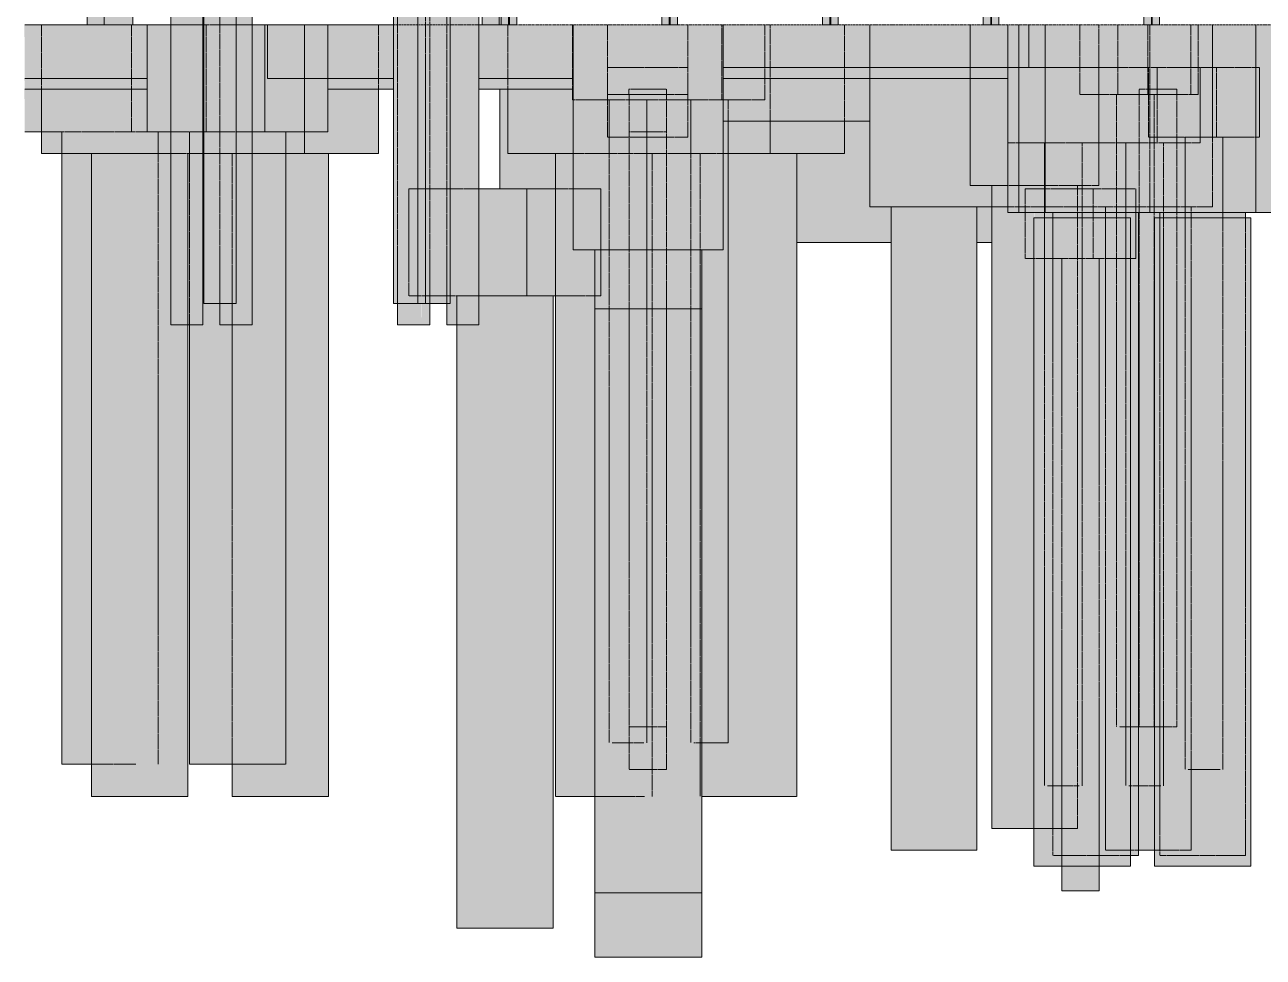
# Model space of a CAD drawing. Extents: x -2131 to 52870, y -3196 to 88043.
# Drawn here: x 34606 to 35762, y 78250 to 79120 of the extents above; entities that cross this region are included whole.
import ezdxf

# ---------------------------------------------------------------- set-up
doc = ezdxf.new("R2010")
doc.units = 0
doc.linetypes.add('Centro', pattern=[3.175, 0.635, -0.47625, 1.5875, -0.47625])
doc.linetypes.add('Traço', pattern=[0.635, 0.3175, -0.3175])
for name, color, linetype, lineweight in [('A-FLOR-LEVL', 7, 'Continuous', 9), ('S-BEAM', 7, 'Continuous', 25), ('S-COLS', 7, 'Continuous', 25), ('S-FNDN', 7, 'Continuous', 25), ('S-FNDN-HDLN', 7, 'Traço', 18)]:
    doc.layers.add(name, color=color, linetype=linetype, lineweight=lineweight)

# ---------------------------------------------------------------- blocks, each defined once
blk = doc.blocks.new('Estaca W Gerdau - W250X32_7-3763720-CT C 004 - CRT ESQ')
at = {"layer": 'S-FNDN', "linetype": 'Traço', "lineweight": 9, "true_color": 0xa4b9db}
blk.add_hatch(color=9, dxfattribs=at).paths.add_polyline_path([(-1880.1, 79120), (-1871.6, 79120), (-1871.6, 79510), (-1886.2, 79510), (-1886.2, 79120)], flags=0)
at = {"layer": 'S-FNDN', "lineweight": 9}
for p, q in [((-1886.2, 79510), (-1886.2, 79120)), ((-1871.6, 79510), (-1886.2, 79510)), ((-1879.3, 79120), (-1879.3, 79510)), ((-1878.5, 79510), (-1878.5, 79120)), ((-1871.6, 79510), (-1871.6, 79120)), ((-1871.6, 79120), (-1886.2, 79120))]:
    blk.add_line(p, q, dxfattribs=at)
blk = doc.blocks.new('PED_BLRET-1EST_R01_2019 - 75x75x65-V10-CT C 004 - CRT ESQ')
at = {"layer": 'S-FNDN-HDLN', "lineweight": 9}
for p, q in [((-1766.9, 79020), (-1731.9, 79020)), ((-1731.9, 79015), (-1766.9, 79015))]:
    blk.add_line(p, q, dxfattribs=at)
blk = doc.blocks.new('PED_BLRET-1EST_R01_2019 - 75x75x65-V8-CT C 004 - CRT ESQ')
at = {"layer": 'S-FNDN-HDLN', "lineweight": 9}
for p, q in [((1305.6, 79340), (1340.6, 79340)), ((1305.6, 79335), (1305.6, 79340)), ((1340.6, 79335), (1305.6, 79335)), ((1340.6, 79340), (1340.6, 79335))]:
    blk.add_line(p, q, dxfattribs=at)

msp = doc.modelspace()

# ---------------------------------------------------------------- hatches: boundary and pattern name
at = {"layer": 'S-BEAM', "true_color": 0xff8040}
h = msp.add_hatch(color=11, dxfattribs=at)
h.paths.add_polyline_path([(35258.409, 79080.004), (35543.456, 79080.004), (35543.456, 79120.001), (35258.409, 79120.001), (35258.409, 79090.889)], flags=0)
h.paths.add_polyline_path([(35201.109, 79120.001), (35200.932, 79120.004), (35200.932, 79120.001)], flags=0)
h.paths.add_polyline_path([(35485.263, 79420.004), (35501.109, 79420.004), (35501.109, 79510.004), (35365.709, 79510.004), (35365.709, 79420.004), (35381.87, 79420.004)], flags=0)
h.paths.add_polyline_path([(35515.709, 79420.004), (35651.109, 79420.004), (35651.109, 79510.004), (35515.709, 79510.004), (35515.709, 79443.876)], flags=0)
h.paths.add_polyline_path([(35282.292, 79420.004), (35351.109, 79420.004), (35351.109, 79510.004), (35215.709, 79509.615), (35215.709, 79420.004), (35278.477, 79420.004)], flags=0)
h.paths.add_polyline_path([(35198.409, 79420.004), (35201.109, 79420.004), (35200.932, 79510.004), (35198.409, 79510.004), (35198.409, 79443.876)], flags=0)
h.paths.add_polyline_path([(35286.909, 79478.004), (35276.909, 79478.004), (35276.909, 79488.004), (35286.909, 79488)], flags=0)
at = {"layer": 'S-BEAM', "true_color": 0xc0c0c0}
h = msp.add_hatch(color=9, dxfattribs=at)
h.paths.add_polyline_path([(34560.299, 79070.001), (34573.409, 79070.001), (34573.409, 79120.001), (34560.299, 79120.001), (34560.299, 79090.889)], flags=0)
h.paths.add_polyline_path([(34409.961, 79070.001), (34458.665, 79070.001), (34458.665, 79120.001), (34409.961, 79120.001)], flags=0)
h.paths.add_polyline_path([(34720.724, 79070.001), (34720.724, 79120.001), (34606.096, 79120.001), (34606.424, 79070.001), (34709.817, 79070.001)], flags=0)
h.paths.add_polyline_path([(34495.704, 79070.001), (34530.301, 79070.001), (34530.301, 79120.001), (34495.704, 79120.001), (34495.704, 79090.889)], flags=0)
h = msp.add_hatch(color=9, dxfattribs=at)
h.paths.add_polyline_path([(34836.795, 79070.001), (34950.47, 79070.001), (34950.47, 79120.001), (34832.959, 79120.001), (34832.959, 79070.001)], flags=0)
h.paths.add_polyline_path([(35030.236, 79070.001), (35118.409, 79070.001), (35118.409, 79120.001), (35030.236, 79120.001), (35030.236, 79076.216)], flags=0)
for points in [[(35524.123, 79070.001), (35524.123, 79080.004), (35258.409, 79080.001), (35258.409, 79070.001), (35508.233, 79070.001)], [(35395.16, 79030.001), (35395.16, 79070.001), (35258.409, 79070.001), (35258.409, 79030.001), (35286.909, 79030.001)]]:
    msp.add_hatch(color=9, dxfattribs=at).paths.add_polyline_path(points, flags=0)
h = msp.add_hatch(color=9, dxfattribs=at)
h.paths.add_polyline_path([(34495.704, 79060.001), (34530.301, 79060.001), (34530.301, 79070.001), (34495.704, 79070.001)], flags=0)
h.paths.add_polyline_path([(34720.724, 79060.001), (34720.724, 79070.001), (34606.096, 79070.001), (34606.424, 79060.001), (34709.817, 79060.001)], flags=0)
h.paths.add_polyline_path([(34573.409, 79060.001), (34573.409, 79070.001), (34560.299, 79070.001), (34560.299, 79060.001)], flags=0)
h = msp.add_hatch(color=9, dxfattribs=at)
h.paths.add_polyline_path([(35118.409, 79060.001), (35118.409, 79070.001), (35030.236, 79070.001), (35030.236, 79060.001), (35071.691, 79060.001)], flags=0)
h.paths.add_polyline_path([(34889.444, 79060.001), (34950.47, 79060.001), (34950.47, 79070.001), (34889.444, 79070.001)], flags=0)
h = msp.add_hatch(color=9, dxfattribs=at)
h.paths.add_polyline_path([(35395.16, 78917.001), (35415.16, 78917.001), (35415.16, 78950.001), (35395.16, 78950.001), (35395.16, 79030.001), (35371.682, 79030.001), (35371.682, 79000.001), (35326.861, 79000.001), (35326.861, 78917.001), (35386.843, 78917.001)], flags=0)
h.paths.add_polyline_path([(35508.905, 78917.001), (35508.905, 78950.001), (35495.16, 78950.001), (35495.16, 78917.001)], flags=0)
h.paths.add_polyline_path([(35071.691, 78967.001), (35101.996, 78967.001), (35101.996, 79000.001), (35057.175, 79000.001), (35057.175, 79060.001), (35049.761, 79060.001), (35049.761, 78967.001), (35057.175, 78967.001)], flags=0)
at = {"layer": 'S-COLS', "true_color": 0xff8040}
for points in [[(34772.724, 79120.001), (34773.61, 79120.001), (34773.61, 79440.004), (34772.724, 79440.004), (34772.724, 79135.013)], [(34680.622, 79120.001), (34680.622, 79410.004), (34664.542, 79410.004), (34664.542, 79120.001)], [(34680.622, 79120.001), (34707.255, 79120.001), (34707.255, 79410.004), (34680.622, 79410.004), (34680.622, 79179.136)], [(35049.329, 79120.001), (35049.329, 79360.004), (35034.55, 79360.004), (35034.55, 79410.004), (35033.249, 79410.004), (35033.249, 79120.001)]]:
    msp.add_hatch(color=11, dxfattribs=at).paths.add_polyline_path(points, flags=0)
h = msp.add_hatch(color=11, dxfattribs=at)
h.paths.add_polyline_path([(35049.329, 79120.001), (35050.889, 79120.004), (35050.889, 79360.004), (35049.329, 79360.004), (35049.329, 79179.136)], flags=0)
h.paths.add_polyline_path([(35075.962, 79120.001), (35075.962, 79120.004), (35071.691, 79120.001)], flags=0)
at = {"layer": 'S-FNDN', "true_color": 0xc0c0c0}
for points in [[(34773.61, 78860.004), (34803.61, 78860.004), (34803.61, 79450.004), (34773.61, 79450.004), (34773.61, 78870.273)], [(34950.47, 78860.004), (34973.409, 78860.004), (34973.409, 79450.004), (34950.47, 79450.004), (34950.47, 78901.456)], [(34977.073, 78860.004), (35003.409, 78860.004), (35003.409, 79450.004), (34973.409, 79450.004), (34973.409, 79002.643), (34973.471, 78860.004), (34976.953, 78860.004)], [(34742.726, 78840.004), (34765.358, 78840.004), (34765.358, 79440.004), (34742.726, 79440.004), (34742.726, 78870.273)], [(34765.358, 78840.004), (34772.724, 78840.004), (34772.724, 79440.004), (34765.358, 79440.004), (34765.358, 78870.273)], [(34798.235, 78840.004), (34811.154, 78840.004), (34811.154, 79440.004), (34803.61, 79440.004), (34803.545, 78860.004), (34788.522, 78860.004), (34788.92, 78840.004), (34796.155, 78840.004)], [(34811.154, 78840.004), (34818.52, 78840.004), (34818.52, 79440.004), (34811.154, 79440.004), (34811.154, 78869.013)], [(35011.503, 78840.004), (35022.869, 78840.004), (35022.869, 79440.004), (35003.409, 79440.004), (35003.409, 78860.004), (35000.237, 78860.004), (35000.237, 78840.004), (35007.87, 78840.004)], [(35030.236, 78840.004), (35030.236, 79440.004), (35022.869, 79440.004), (35022.869, 78840.004), (35029.764, 78840.004)], [(34855.461, 79020.001), (34889.444, 79020.001), (34889.444, 79070.001), (34832.959, 79070.001), (34832.959, 79120.001), (34830.44, 79120.001), (34830.44, 79020.001), (34850.629, 79020.001)], [(35118.409, 78910.001), (35258.409, 78910.001), (35258.409, 79120.001), (35118.409, 79120.001), (35118.409, 78914.396)], [(35534.407, 78945.001), (35558.764, 78945.001), (35558.764, 79120.001), (35543.456, 79120.001), (35543.456, 79080.004), (35524.123, 79080.004), (35524.123, 78945.001)], [(35558.764, 78945.001), (35853.046, 78945.001), (35853.046, 79120.001), (35558.764, 79120.001), (35558.764, 78958.519)], [(35395.16, 78950.001), (35508.905, 78950.001), (35508.905, 78970.001), (35488.905, 78970.001), (35488.905, 79070.001), (35395.16, 79070.001), (35395.16, 78967.001)], [(35524.123, 78970.001), (35524.123, 79070.001), (35488.905, 79070.001), (35488.905, 78970.001)], [(34621.887, 79020.001), (34621.887, 79060.001), (34606.096, 79060.001), (34606.424, 79020.001)], [(34936.612, 79000.001), (34936.612, 79060.001), (34889.444, 79060.001), (34889.444, 79020.001), (34867.474, 79020.001), (34867.474, 79000.001)], [(35118.409, 79050.001), (35118.409, 79060.001), (35117.753, 79060.001), (35117.753, 79050.001)], [(35238.409, 78450.001), (35260.31, 78450.001), (35260.31, 79030.001), (35258.409, 79030.001), (35258.065, 78910.001), (35238.409, 78910.001), (35238.409, 78473.162)], [(35261.073, 78450.001), (35263.012, 78450.001), (35263.012, 79030.001), (35260.31, 79030.001), (35260.31, 78450.001)], [(35371.682, 79000.001), (35371.682, 79030.001), (35302.012, 79030.001), (35302.012, 79000.001)], [(34760.195, 78430.001), (34843.062, 78430.001), (34843.062, 79020.001), (34818.52, 79020.001), (34818.52, 78840.004), (34788.522, 78840.004), (34788.522, 78860.004), (34773.61, 78860.004), (34773.61, 79020.001), (34772.724, 79020.001), (34772.362, 78840.004), (34760.195, 78840.004), (34760.195, 78473.162)], [(34848.842, 78430.001), (34849.973, 78430.001), (34849.973, 79020.001), (34843.062, 79020.001), (34843.062, 78430.001), (34846.517, 78430.001)], [(34640.902, 78430.001), (34661.761, 78430.001), (34661.56, 79000.001), (34640.902, 79000.001), (34640.902, 78649.656)], [(34668.712, 78430.001), (34668.341, 79000.001), (34661.761, 79000.001), (34661.761, 78430.001), (34668.341, 78430.001)], [(34668.712, 78400.001), (34751.727, 78400.001), (34751.727, 78840.004), (34742.726, 78840.004), (34742.726, 79000.001), (34668.712, 79000.001), (34668.712, 78430.001)], [(34813.047, 78400.001), (34882.989, 78400.001), (34882.989, 79000.001), (34849.973, 79000.001), (34849.973, 78430.001), (34799.974, 78430.001), (34800.108, 78400.001), (34812.682, 78400.001)], [(34888.695, 78400.001), (34889.786, 78400.001), (34889.786, 79000.001), (34882.989, 79000.001), (34882.989, 78400.001), (34886.408, 78400.001)], [(35101.996, 78400.001), (35138.409, 78400.001), (35138.409, 78910.001), (35118.409, 78910.001), (35118.409, 79000.001), (35101.996, 79000.001), (35101.996, 78473.162)], [(35238.495, 78400.001), (35319.962, 78400.001), (35319.962, 79000.001), (35263.012, 79000.001), (35263.012, 78450.001), (35238.409, 78450.001), (35238.409, 78400.001)], [(35325.734, 78400.001), (35326.861, 78400.001), (35326.861, 79000.001), (35319.962, 79000.001), (35319.962, 78400.001), (35323.413, 78400.001)], [(35074.994, 78867.001), (35074.994, 78967.001), (35030.236, 78967.001), (35030.236, 78867.001), (35071.691, 78867.001)], [(35101.996, 78867.001), (35101.996, 78967.001), (35074.994, 78967.001), (35074.994, 78867.001)], [(35508.905, 78370.001), (35548.405, 78370.001), (35548.557, 78940.001), (35548.905, 78940.001), (35548.615, 78945.001), (35524.123, 78945.001), (35524.123, 78970.001), (35508.905, 78970.001), (35508.905, 78384.915)], [(35415.16, 78350.001), (35495.16, 78350.001), (35495.16, 78950.001), (35415.16, 78950.001), (35415.16, 78384.915)], [(35548.405, 78335.001), (35638.405, 78335.001), (35638.405, 78940.001), (35548.405, 78940.001), (35548.405, 78340.792)], [(35557.893, 78940.001), (35565.905, 78940.001), (35565.905, 78945.001), (35548.905, 78945.001), (35549.018, 78940.001), (35555.851, 78940.001)], [(35638.405, 78345.001), (35645.905, 78345.001), (35645.9, 78945.001), (35565.905, 78945.001), (35565.915, 78940.001), (35638.405, 78940.001), (35638.405, 78350.001)], [(35648.214, 78350.001), (35660.905, 78350.001), (35660.905, 78940.001), (35665.905, 78940.001), (35665.905, 78945.001), (35645.905, 78945.001), (35645.905, 78350.001)], [(35660.905, 78335.001), (35750.905, 78335.001), (35750.547, 78940.001), (35660.905, 78940.001), (35660.905, 78340.792)], [(35745.297, 78940.001), (35745.905, 78940.001), (35745.9, 78945.001), (35665.905, 78945.001), (35666.2, 78940.001), (35745.267, 78940.001)], [(35138.409, 78855.001), (35188.409, 78855.001), (35188.409, 78910.001), (35138.409, 78910.001), (35138.409, 78862.721)], [(35238.409, 78855.001), (35238.409, 78910.001), (35188.409, 78910.001), (35188.409, 78855.001), (35238.353, 78855.001)], [(34968.299, 78840.004), (34977.073, 78840.004), (34976.953, 78860.004), (34954.441, 78860.004), (34954.441, 78840.004), (34965.706, 78840.004)], [(34981.014, 78840.004), (34984.439, 78840.004), (34984.424, 78860.004), (34977.073, 78860.004), (34977.073, 78840.004), (34980.909, 78840.004)], [(35009.702, 78277.001), (35092.69, 78277.001), (35092.69, 78867.001), (35030.236, 78867.001), (35030.236, 78840.004), (35009.702, 78840.004), (35009.702, 78296.669)], [(35098.409, 78277.001), (35099.508, 78277.001), (35099.508, 78867.001), (35092.69, 78867.001), (35092.69, 78277.001), (35096.116, 78277.001)], [(35138.409, 78250.001), (35188.409, 78250.001), (35188.409, 78855.001), (35138.409, 78855.001), (35138.409, 78252.545)], [(35188.409, 78250.001), (35238.409, 78250.001), (35238.409, 78855.001), (35188.409, 78855.001), (35188.409, 78252.545)], [(34755.146, 78400.001), (34758.524, 78400.001), (34758.233, 78840.004), (34751.727, 78840.004), (34751.727, 78400.001)], [(35597.121, 78312.001), (35606.672, 78312.001), (35606.559, 78335.001), (35574.374, 78335.001), (35574.374, 78312.001), (35596.842, 78312.001)], [(35606.672, 78312.001), (35609.349, 78312.001), (35609.319, 78335.001), (35606.672, 78335.001)]]:
    msp.add_hatch(color=9, dxfattribs=at).paths.add_polyline_path(points, flags=0)
h = msp.add_hatch(color=9, dxfattribs=at)
h.paths.add_polyline_path([(34720.724, 79020.001), (34742.726, 79020.001), (34742.726, 79120.001), (34720.724, 79120.001), (34720.724, 79060.001)], flags=0)
h.paths.add_polyline_path([(34773.61, 79020.001), (34773.61, 79120.001), (34772.724, 79120.001), (34772.724, 79020.001)], flags=0)
h.paths.add_polyline_path([(34818.52, 79020.001), (34830.44, 79020.001), (34830.44, 79120.001), (34818.52, 79120.001), (34818.52, 79040.963)], flags=0)
h = msp.add_hatch(color=9, dxfattribs=at)
h.paths.add_polyline_path([(34621.887, 79000.001), (34742.726, 79000.001), (34742.726, 79020.001), (34720.724, 79020.001), (34720.724, 79060.001), (34621.887, 79060.001), (34621.887, 79002.643)], flags=0)
h.paths.add_polyline_path([(34849.973, 79000.001), (34867.474, 79000.001), (34867.474, 79020.001), (34849.973, 79020.001), (34849.973, 79002.643)], flags=0)
h = msp.add_hatch(color=9, dxfattribs=at)
h.paths.add_polyline_path([(35057.175, 79000.001), (35118.409, 79000.001), (35118.409, 79050.001), (35117.753, 79050.001), (35117.753, 79060.001), (35057.175, 79060.001), (35057.175, 79002.643)], flags=0)
h.paths.add_polyline_path([(35278.477, 79000.001), (35302.012, 79000.001), (35302.012, 79030.001), (35263.012, 79030.001), (35263.012, 79000.001)], flags=0)

# ---------------------------------------------------------------- linework, layer by layer
at = {"layer": 'A-FLOR-LEVL', "linetype": 'Centro'}
msp.add_line((34691.966, 79120.001), (39504.639, 79120.001), dxfattribs=at)
at = {"layer": 'S-BEAM', "lineweight": 9}
for p, q in [((34606.424, 79120.001), (34720.724, 79120.001)), ((34832.959, 79120.001), (34950.47, 79120.001)), ((34832.959, 79120.001), (34832.959, 79070.001)), ((35030.236, 79120.001), (35050.889, 79120.001)), ((35543.456, 79120.001), (35543.456, 79080.004)), ((35543.456, 79080.004), (35258.409, 79080.004)), ((34606.424, 79070.001), (34720.724, 79070.001)), ((34832.959, 79070.001), (34950.47, 79070.001)), ((35030.236, 79070.001), (35118.409, 79070.001)), ((35258.409, 79070.001), (35524.123, 79070.001)), ((34606.424, 79060.001), (34720.724, 79060.001)), ((34889.444, 79060.001), (34950.47, 79060.001)), ((35030.236, 79060.001), (35118.409, 79060.001)), ((35049.761, 79060.001), (35049.761, 78967.001)), ((35258.409, 79030.001), (35395.16, 79030.001)), ((35326.861, 78917.001), (35415.16, 78917.001)), ((35495.126, 78917.001), (35508.905, 78917.001))]:
    msp.add_line(p, q, dxfattribs=at)
at = {"layer": 'S-COLS', "lineweight": 9}
for p, q in [((34664.542, 79120.001), (34664.542, 79410.004)), ((34680.622, 79410.004), (34680.622, 79120.001)), ((34707.255, 79410.004), (34707.255, 79120.001)), ((35033.249, 79120.001), (35033.249, 79410.004)), ((35049.329, 79360.004), (35049.329, 79120.001))]:
    msp.add_line(p, q, dxfattribs=at)
at = {"layer": 'S-FNDN', "lineweight": 9}
for p, q in [((34773.61, 79449.999), (34773.61, 78860.004)), ((34803.61, 78860.004), (34803.61, 79449.999)), ((34950.47, 79449.999), (34950.47, 78860.004)), ((34973.409, 79449.999), (34973.409, 78860.004)), ((35003.409, 78860.004), (35003.409, 79449.999)), ((34742.725, 79440.004), (34742.725, 78840.004)), ((34772.725, 78840.004), (34772.725, 79440.004)), ((34818.521, 78840.004), (34818.521, 79440.004)), ((35030.236, 78840.004), (35030.236, 79440.004)), ((34720.724, 79120.001), (34742.726, 79120.001)), ((34720.724, 79120.001), (34720.724, 79020.001)), ((34772.724, 79120.001), (34773.61, 79120.001)), ((34818.52, 79120.001), (34830.44, 79120.001)), ((34830.44, 79120.001), (34832.959, 79120.001)), ((34830.44, 79020.001), (34830.44, 79120.001)), ((35118.409, 79120.001), (35118.409, 78910.001)), ((35258.409, 78910.001), (35258.409, 79120.001)), ((35558.764, 78945.001), (35558.764, 79120.001)), ((35524.123, 78945.001), (35524.123, 79080.004)), ((34889.444, 79020.001), (34889.444, 79070.001)), ((35395.16, 78950.001), (35395.16, 79070.001)), ((35488.905, 78970.001), (35488.905, 79070.001)), ((34621.887, 79000.001), (34621.887, 79060.001)), ((34936.612, 79060.001), (34936.612, 79000.001)), ((35057.175, 79000.001), (35057.175, 79060.001)), ((35117.753, 79050.001), (35117.753, 79060.001)), ((35118.409, 79050.001), (35117.753, 79050.001)), ((35263.027, 78450.001), (35263.027, 79030.001)), ((35302.012, 79000.001), (35302.012, 79030.001)), ((35371.682, 79030.001), (35371.682, 79000.001)), ((34621.887, 79020.001), (34606.424, 79020.001)), ((34742.726, 79020.001), (34720.724, 79020.001)), ((34773.61, 79020.001), (34772.724, 79020.001)), ((34830.44, 79020.001), (34818.52, 79020.001)), ((34889.444, 79020.001), (34830.44, 79020.001)), ((34850.084, 78430.001), (34850.084, 79020.001)), ((34867.474, 79000.001), (34867.474, 79020.001)), ((34742.726, 79000.001), (34621.887, 79000.001)), ((34640.899, 79000.001), (34640.899, 78430.001)), ((34668.618, 79000.001), (34668.618, 78400.001)), ((34867.474, 79000.001), (34849.935, 79000.001)), ((34936.612, 79000.001), (34867.474, 79000.001)), ((34889.88, 78400.001), (34889.88, 79000.001)), ((35118.409, 79000.001), (35057.175, 79000.001)), ((35101.887, 79000.001), (35101.887, 78400.001)), ((35302.012, 79000.001), (35263.012, 79000.001)), ((35371.682, 79000.001), (35302.012, 79000.001)), ((35326.97, 78400.001), (35326.97, 79000.001)), ((35030.236, 78967.001), (35074.994, 78967.001)), ((35074.994, 78967.001), (35101.996, 78967.001)), ((35074.994, 78867.001), (35074.994, 78967.001)), ((35524.123, 78970.001), (35488.905, 78970.001)), ((35508.905, 78970.001), (35508.905, 78370.001)), ((35508.905, 78950.001), (35395.16, 78950.001)), ((35415.16, 78950.001), (35415.16, 78350.001)), ((35495.16, 78350.001), (35495.16, 78950.001)), ((35558.764, 78945.001), (35524.123, 78945.001)), ((35548.405, 78940.001), (35548.405, 78335.001)), ((35548.405, 78940.001), (35638.405, 78940.001)), ((35853.046, 78945.001), (35558.764, 78945.001)), ((35565.905, 78945.001), (35565.905, 78940.001)), ((35638.405, 78335.001), (35638.405, 78940.001)), ((35645.905, 78345.001), (35645.905, 78945.001)), ((35660.905, 78940.001), (35660.905, 78335.001)), ((35660.905, 78940.001), (35750.905, 78940.001)), ((35665.905, 78945.001), (35665.905, 78940.001)), ((35745.905, 78940.001), (35745.905, 78945.001)), ((35750.905, 78335.001), (35750.905, 78940.001)), ((35118.409, 78910.001), (35258.409, 78910.001)), ((35138.409, 78910.001), (35138.409, 78855.001)), ((35238.409, 78855.001), (35238.409, 78910.001)), ((34803.61, 78860.004), (34773.61, 78860.004)), ((34788.521, 78860.004), (34788.521, 78840.004)), ((34973.445, 78860.004), (34950.47, 78860.004)), ((34954.44, 78860.004), (34954.44, 78840.004)), ((35003.409, 78860.004), (34973.409, 78860.004)), ((34984.44, 78840.004), (34984.44, 78860.004)), ((35000.236, 78860.004), (35000.236, 78840.004)), ((35074.994, 78867.001), (35030.214, 78867.001)), ((35102.093, 78867.001), (35074.994, 78867.001)), ((35099.605, 78277.001), (35099.605, 78867.001)), ((35138.409, 78855.001), (35138.409, 78250.001)), ((35138.409, 78855.001), (35188.409, 78855.001)), ((35188.409, 78855.001), (35238.409, 78855.001)), ((35238.409, 78250.001), (35238.409, 78855.001)), ((34765.358, 78840.004), (34742.726, 78840.004)), ((34758.618, 78400.001), (34758.618, 78840.004)), ((34760.084, 78840.004), (34760.084, 78430.001)), ((34772.725, 78840.004), (34765.358, 78840.004)), ((34811.154, 78840.004), (34788.522, 78840.004)), ((34818.521, 78840.004), (34811.154, 78840.004)), ((34977.073, 78840.004), (34954.441, 78840.004)), ((34984.44, 78840.004), (34977.073, 78840.004)), ((35022.869, 78840.004), (35000.237, 78840.004)), ((35009.605, 78840.004), (35009.605, 78277.001)), ((35030.236, 78840.004), (35022.869, 78840.004)), ((35260.31, 78450.001), (35238.347, 78450.001)), ((35263.027, 78450.001), (35260.31, 78450.001)), ((34661.761, 78430.001), (34640.899, 78430.001)), ((34668.341, 78430.001), (34661.761, 78430.001)), ((34843.062, 78430.001), (34760.195, 78430.001)), ((34799.88, 78430.001), (34799.88, 78400.001)), ((34849.88, 78430.001), (34843.062, 78430.001)), ((34751.727, 78400.001), (34668.712, 78400.001)), ((34758.618, 78400.001), (34751.727, 78400.001)), ((34882.989, 78400.001), (34799.974, 78400.001)), ((34889.88, 78400.001), (34882.989, 78400.001)), ((35138.386, 78400.001), (35101.996, 78400.001)), ((35319.962, 78400.001), (35238.495, 78400.001)), ((35326.763, 78400.001), (35319.962, 78400.001)), ((35548.438, 78370.001), (35508.905, 78370.001)), ((35495.16, 78350.001), (35415.16, 78350.001)), ((35660.929, 78350.001), (35645.87, 78350.001)), ((35645.905, 78345.001), (35638.529, 78345.001)), ((35638.405, 78335.001), (35548.405, 78335.001)), ((35574.362, 78335.001), (35574.362, 78312.001)), ((35609.362, 78312.001), (35609.362, 78335.001)), ((35750.905, 78335.001), (35660.905, 78335.001)), ((35606.672, 78312.001), (35574.374, 78312.001)), ((35609.362, 78312.001), (35606.672, 78312.001)), ((35092.69, 78277.001), (35009.702, 78277.001)), ((35099.605, 78277.001), (35092.69, 78277.001)), ((35188.409, 78250.001), (35138.409, 78250.001)), ((35238.409, 78250.001), (35188.409, 78250.001))]:
    msp.add_line(p, q, dxfattribs=at)
at = {"layer": 'S-FNDN-HDLN', "lineweight": 9}
for p, q in [((34980.47, 78860.004), (34980.47, 79449.999)), ((34788.521, 79440.004), (34788.521, 78860.009)), ((34954.44, 79440.004), (34954.44, 78860.009)), ((34984.44, 78860.009), (34984.44, 79440.004)), ((35000.236, 79440.004), (35000.236, 78860.009)), ((34621.887, 79060.006), (34621.887, 79120.001)), ((34705.89, 79020.001), (34705.89, 79120.001)), ((34742.73, 79120.001), (34772.72, 79120.001)), ((34773.615, 79120.001), (34818.516, 79120.001)), ((34775.622, 79020.001), (34775.622, 79120.001)), ((34867.474, 79020.006), (34867.474, 79120.001)), ((34889.444, 79070.006), (34889.444, 79120.001)), ((34936.612, 79120.001), (34936.612, 79060.006)), ((35057.175, 79060.006), (35057.175, 79120.001)), ((35117.753, 79060.006), (35117.753, 79120.001)), ((35150.404, 79055.001), (35150.404, 79120.001)), ((35201.104, 79120.001), (35200.936, 79120.001)), ((35225.404, 79055.001), (35225.404, 79120.001)), ((35257.136, 79050.001), (35257.136, 79120.001)), ((35297.274, 79120.001), (35297.274, 79050.001)), ((35302.012, 79030.006), (35302.012, 79120.001)), ((35371.682, 79120.001), (35371.682, 79030.006)), ((35395.16, 79070.006), (35395.16, 79120.001)), ((35488.905, 79070.006), (35488.905, 79120.001)), ((35524.123, 79080.009), (35524.123, 79120.001)), ((35534.407, 78945.001), (35534.407, 79120.001)), ((35591.306, 79055.001), (35591.306, 79120.001)), ((35608.905, 78970.001), (35608.905, 79120.001)), ((35626.655, 79055.001), (35626.655, 79120.001)), ((35654.78, 79055.001), (35654.78, 79120.001)), ((35656.383, 79120.001), (35656.383, 78945.001)), ((35694.73, 79120.001), (35694.73, 79055.001)), ((35701.655, 79055.001), (35701.655, 79120.001)), ((35715.16, 78950.001), (35715.16, 79120.001)), ((35755.426, 78945.001), (35755.426, 79120.001)), ((35150.404, 79080.001), (35225.404, 79080.001)), ((35523.991, 79010.001), (35523.991, 79080.001)), ((35543.46, 79080.001), (35586.117, 79080.001)), ((35586.117, 79080.001), (35602.168, 79080.001)), ((35602.168, 79080.001), (35655.399, 79080.001)), ((35655.402, 79080.001), (35718.877, 79080.001)), ((35655.402, 79015.001), (35655.402, 79080.001)), ((35663.375, 79010.001), (35663.375, 79080.001)), ((35703.512, 79080.001), (35703.512, 79010.001)), ((35718.877, 79080.001), (35758.826, 79080.001)), ((35718.877, 79015.001), (35718.877, 79080.001)), ((35758.826, 79080.001), (35758.826, 79015.001)), ((35225.404, 79055.001), (35150.404, 79055.001)), ((35150.404, 79015.001), (35150.404, 79054.996)), ((35170.404, 79055.001), (35170.404, 78465.001)), ((35205.404, 78465.001), (35205.404, 79055.001)), ((35225.404, 79015.001), (35225.404, 79054.996)), ((35626.65, 79055.001), (35591.306, 79055.001)), ((35625.518, 79055.001), (35625.518, 78465.001)), ((35701.655, 79055.001), (35626.655, 79055.001)), ((35646.655, 79055.001), (35646.655, 78465.001)), ((35660.518, 78465.001), (35660.518, 79055.001)), ((35681.655, 78465.001), (35681.655, 79055.001)), ((35257.136, 79050.001), (35118.413, 79050.001)), ((35152, 79050.001), (35152, 78450.001)), ((35187, 78450.001), (35187, 79050.001)), ((35228.027, 79050.001), (35228.027, 78450.001)), ((35297.274, 79050.001), (35257.136, 79050.001)), ((35263.027, 79030.006), (35263.027, 79050.001)), ((34705.89, 79020.001), (34621.891, 79020.001)), ((34640.899, 79020.001), (34640.899, 79000.006)), ((34720.72, 79020.001), (34705.89, 79020.001)), ((34730.899, 78430.001), (34730.899, 79020.001)), ((34772.72, 79020.001), (34742.73, 79020.001)), ((34760.084, 79020.001), (34760.084, 78840.009)), ((34818.516, 79020.001), (34773.615, 79020.001)), ((35225.404, 79015.001), (35150.404, 79015.001)), ((35663.375, 79010.001), (35523.991, 79010.001)), ((35558.238, 79010.001), (35558.238, 78410.001)), ((35593.238, 78410.001), (35593.238, 79010.001)), ((35634.265, 79010.001), (35634.265, 78410.001)), ((35718.877, 79015.001), (35655.402, 79015.001)), ((35703.512, 79010.001), (35663.375, 79010.001)), ((35669.265, 78410.001), (35669.265, 79010.001)), ((35689.614, 79015.001), (35689.614, 78425.001)), ((35758.826, 79015.001), (35718.877, 79015.001)), ((35724.614, 78425.001), (35724.614, 79015.001)), ((34849.931, 79000.001), (34742.73, 79000.001)), ((34758.618, 78840.009), (34758.618, 79000.001)), ((34799.88, 79000.001), (34799.88, 78430.006)), ((35263.008, 79000.001), (35118.413, 79000.001)), ((35191.887, 78400.001), (35191.887, 79000.001)), ((35236.97, 79000.001), (35236.97, 78400.001)), ((34964.971, 78967.001), (35030.231, 78967.001)), ((34964.971, 78867.001), (34964.971, 78967.001)), ((35101.999, 78967.001), (35112.813, 78967.001)), ((35112.813, 78967.001), (35122.933, 78967.001)), ((35122.933, 78967.001), (35144.24, 78967.001)), ((35144.24, 78967.001), (35144.24, 78867.001)), ((35608.905, 78970.001), (35524.128, 78970.001)), ((35540.15, 78967.001), (35603.624, 78967.001)), ((35540.15, 78902.001), (35540.15, 78967.001)), ((35588.905, 78370.001), (35588.905, 78970.001)), ((35603.624, 78967.001), (35643.574, 78967.001)), ((35603.624, 78902.001), (35603.624, 78967.001)), ((35643.574, 78967.001), (35643.574, 78902.001)), ((35715.16, 78950.001), (35508.91, 78950.001)), ((35565.905, 78939.996), (35565.905, 78345.001)), ((35615.16, 78950.001), (35615.16, 78350.001)), ((35665.905, 78939.996), (35665.905, 78345.001)), ((35695.16, 78350.001), (35695.16, 78950.001)), ((35745.905, 78345.001), (35745.905, 78939.996)), ((35603.624, 78902.001), (35540.15, 78902.001)), ((35574.362, 78902.001), (35574.362, 78335.006)), ((35643.574, 78902.001), (35603.624, 78902.001)), ((35609.362, 78335.006), (35609.362, 78902.001)), ((35030.21, 78867.001), (34964.971, 78867.001)), ((35009.605, 78867.001), (35009.605, 78840.009)), ((35144.24, 78867.001), (35102.096, 78867.001)), ((35205.404, 78465.001), (35170.404, 78465.001)), ((35170.404, 78464.996), (35170.404, 78425.001)), ((35205.404, 78425.001), (35205.404, 78464.996)), ((35646.658, 78465.001), (35628.207, 78465.001)), ((35681.655, 78465.001), (35646.655, 78465.001)), ((35184.283, 78450.001), (35154.716, 78450.001)), ((35184.384, 78450.001), (35184.283, 78450.001)), ((35238.343, 78450.001), (35230.744, 78450.001)), ((35263.026, 78450.001), (35263.012, 78450.001)), ((34710.037, 78430.001), (34668.341, 78430.001)), ((35205.404, 78425.001), (35170.404, 78425.001)), ((35721.925, 78425.001), (35691.986, 78425.001)), ((35722.021, 78425.001), (35721.925, 78425.001)), ((35590.521, 78410.001), (35560.955, 78410.001)), ((35590.623, 78410.001), (35590.521, 78410.001)), ((35666.548, 78410.001), (35636.982, 78410.001)), ((35666.65, 78410.001), (35666.548, 78410.001)), ((35184.879, 78400.001), (35138.39, 78400.001)), ((35184.96, 78400.001), (35184.879, 78400.001)), ((35238.495, 78400.001), (35238.43, 78400.001)), ((35548.905, 78370.001), (35548.443, 78370.001)), ((35548.443, 78370.001), (35548.905, 78370.001)), ((35548.905, 78370.001), (35562.586, 78370.001)), ((35588.905, 78370.001), (35548.905, 78370.001)), ((35562.815, 78370.001), (35588.297, 78370.001)), ((35645.866, 78350.001), (35615.16, 78350.001)), ((35695.16, 78350.001), (35660.934, 78350.001)), ((35638.526, 78345.001), (35565.905, 78345.001)), ((35745.905, 78345.001), (35665.905, 78345.001)), ((35188.409, 78310.001), (35138.409, 78310.001)), ((35138.409, 78310.001), (35188.409, 78310.001)), ((35188.409, 78310.001), (35238.409, 78310.001)), ((35238.409, 78310.001), (35188.409, 78310.001)), ((35609.361, 78312.001), (35609.349, 78312.001))]:
    msp.add_line(p, q, dxfattribs=at)

# ---------------------------------------------------------------- block references
at = {"layer": 'S-FNDN', "lineweight": 9}
for p in [(36937.269, 0), (37087.269, 0), (37237.269, 0), (37387.269, 0), (37537.269, 0)]:
    msp.add_blockref('Estaca W Gerdau - W250X32_7-3763720-CT C 004 - CRT ESQ', p, dxfattribs=at)
at = {"layer": 'S-FNDN', "linetype": 'Traço', "lineweight": 9}
for name, p in [('PED_BLRET-1EST_R01_2019 - 75x75x65-V8-CT C 004 - CRT ESQ', (33864.759, -280.003)), ('PED_BLRET-1EST_R01_2019 - 75x75x65-V8-CT C 004 - CRT ESQ', (34341.01, -280.003)), ('PED_BLRET-1EST_R01_2019 - 75x75x65-V10-CT C 004 - CRT ESQ', (36937.269, 0))]:
    msp.add_blockref(name, p, dxfattribs=at)

doc.saveas('drawing.dxf')
